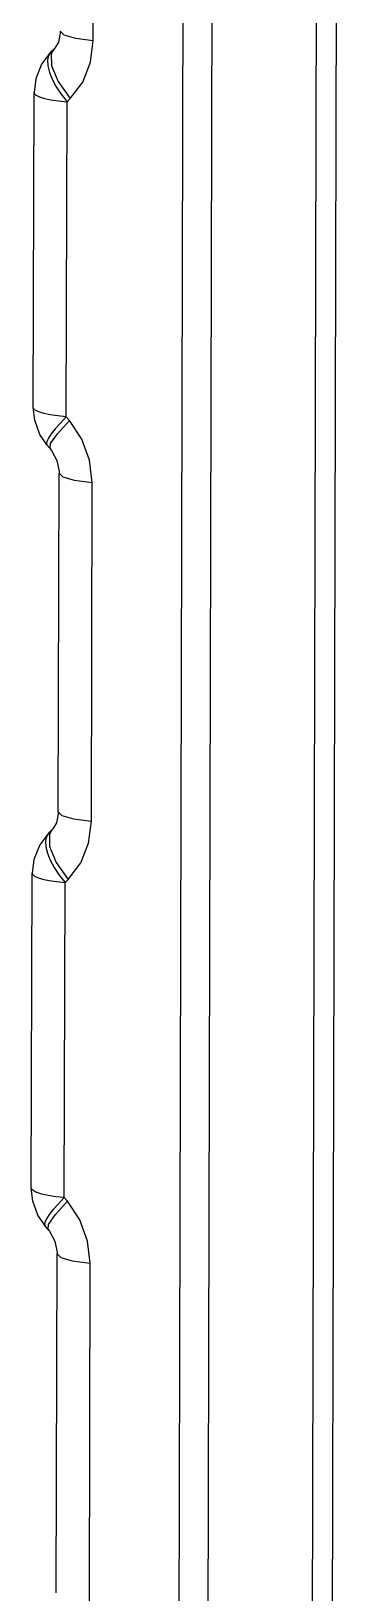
# Model space of a CAD drawing. Extents: x 2468 to 2936, y 274 to 599.
# Drawn here: x 2808.75 to 2813.01, y 484.35 to 506.07 of the extents above; entities that cross this region are included whole.
import ezdxf

# ---------------------------------------------------------------- set-up
doc = ezdxf.new("R2010")
doc.units = 0
doc.header["$LTSCALE"] = 30.734
doc.layers.get('0').update_dxf_attribs({"linetype": 'CONTINUOUS'})

# ---------------------------------------------------------------- blocks, each defined once
blk = doc.blocks.new('A$C3CCE6F4D')
at = {"color": 7, "linetype": 'Continuous'}
for p, q in [((7.661, 96.966), (7.447, 10.948)), ((8.009, 97.093), (7.794, 11.075)), ((5.643, 10.723), (5.851, 94.052)), ((5.138, 10.716), (5.346, 93.865)), ((3.764, 84.851), (3.779, 90.741)), ((3.028, 84.653), (2.987, 84.589)), ((3.028, 84.653), (3.083, 84.708)), ((3.083, 84.708), (3.035, 84.625)), ((3.035, 84.625), (3.04, 84.411)), ((2.722, 78.47), (2.735, 83.948)), ((3.295, 78.309), (3.309, 83.787)), ((3.309, 83.787), (3.364, 83.842)), ((3.35, 78.244), (3.295, 78.309)), ((3.014, 77.756), (2.959, 77.82)), ((3.014, 77.756), (3.023, 77.842)), ((3.014, 77.756), (3.039, 77.724)), ((3.156, 71.438), (3.171, 77.328)), ((3.73, 71.276), (3.745, 77.166)), ((2.994, 71.078), (2.953, 71.014)), ((2.994, 71.078), (3.05, 71.133)), ((3.049, 71.133), (3.001, 71.05)), ((3.001, 71.05), (3.006, 70.836)), ((2.688, 64.895), (2.701, 70.373)), ((3.261, 64.733), (3.275, 70.211)), ((3.275, 70.211), (3.33, 70.266)), ((3.316, 64.669), (3.261, 64.733)), ((2.98, 64.181), (2.926, 64.245)), ((2.98, 64.181), (2.989, 64.267)), ((2.98, 64.181), (3.005, 64.149)), ((3.122, 57.863), (3.137, 63.753)), ((3.696, 57.701), (3.711, 63.591))]:
    blk.add_line(p, q, dxfattribs=at)
for points in [[(3.19, 85.013), (3.189, 84.98), (3.157, 84.825)], [(3.19, 85.013), (3.252, 84.951), (3.453, 84.892), (3.764, 84.851)], [(3.157, 84.825), (3.096, 84.721), (3.083, 84.708)], [(3.364, 83.842), (3.581, 84.129), (3.717, 84.473), (3.764, 84.851)], [(3.028, 84.653), (2.866, 84.441), (2.764, 84.184), (2.735, 83.948)], [(2.987, 84.589), (2.969, 84.508), (2.974, 84.409), (3.001, 84.298), (3.05, 84.177), (3.119, 84.048), (3.207, 83.917), (3.309, 83.787)], [(3.04, 84.411), (3.155, 84.136), (3.364, 83.842)], [(2.735, 83.948), (2.74, 83.931), (2.771, 83.901), (2.831, 83.872), (2.918, 83.846), (3.029, 83.822), (3.161, 83.802), (3.309, 83.787)], [(2.959, 77.82), (2.836, 78.003), (2.746, 78.248), (2.722, 78.47)], [(3.295, 78.309), (3.146, 78.324), (3.014, 78.344), (2.903, 78.368), (2.817, 78.395), (2.757, 78.423), (2.726, 78.454), (2.722, 78.47)], [(3.295, 78.309), (3.192, 78.201), (3.104, 78.101), (3.034, 78.013), (2.985, 77.938), (2.957, 77.878), (2.952, 77.836), (2.959, 77.82)], [(3.023, 77.842), (3.14, 78.014), (3.35, 78.244)], [(3.745, 77.166), (3.7, 77.552), (3.565, 77.919), (3.35, 78.244)], [(3.039, 77.724), (3.132, 77.55), (3.171, 77.357), (3.171, 77.328)], [(3.171, 77.328), (3.233, 77.266), (3.434, 77.208), (3.745, 77.166)], [(3.156, 71.438), (3.155, 71.405), (3.123, 71.249)], [(3.156, 71.438), (3.218, 71.376), (3.419, 71.317), (3.73, 71.276)], [(3.123, 71.249), (3.062, 71.146), (3.049, 71.133)], [(3.33, 70.266), (3.547, 70.554), (3.683, 70.898), (3.73, 71.276)], [(2.994, 71.078), (2.833, 70.866), (2.73, 70.609), (2.701, 70.373)], [(2.953, 71.014), (2.935, 70.932), (2.94, 70.834), (2.968, 70.723), (3.016, 70.601), (3.086, 70.473), (3.173, 70.341), (3.275, 70.211)], [(3.006, 70.836), (3.121, 70.561), (3.33, 70.266)], [(2.701, 70.373), (2.706, 70.356), (2.737, 70.326), (2.797, 70.297), (2.884, 70.271), (2.995, 70.247), (3.127, 70.227), (3.275, 70.211)], [(2.926, 64.245), (2.802, 64.428), (2.712, 64.673), (2.688, 64.895)], [(3.261, 64.733), (3.112, 64.749), (2.98, 64.769), (2.869, 64.793), (2.783, 64.82), (2.723, 64.848), (2.692, 64.878), (2.688, 64.895)], [(3.261, 64.733), (3.158, 64.626), (3.07, 64.526), (3, 64.437), (2.951, 64.363), (2.924, 64.303), (2.918, 64.261), (2.926, 64.245)], [(2.989, 64.267), (3.106, 64.439), (3.316, 64.669)], [(3.711, 63.591), (3.666, 63.977), (3.531, 64.344), (3.316, 64.669)], [(3.005, 64.149), (3.098, 63.975), (3.137, 63.781), (3.137, 63.753)], [(3.137, 63.753), (3.199, 63.691), (3.4, 63.632), (3.711, 63.591)]]:
    blk.add_lwpolyline(points, dxfattribs=at)

msp = doc.modelspace()

# ---------------------------------------------------------------- block references
at = {"xscale": 0.8, "yscale": 0.8, "zscale": 0.8}
msp.add_blockref('A$C3CCE6F4D', (2806.602, 438.058), dxfattribs=at)

doc.saveas('drawing.dxf')
